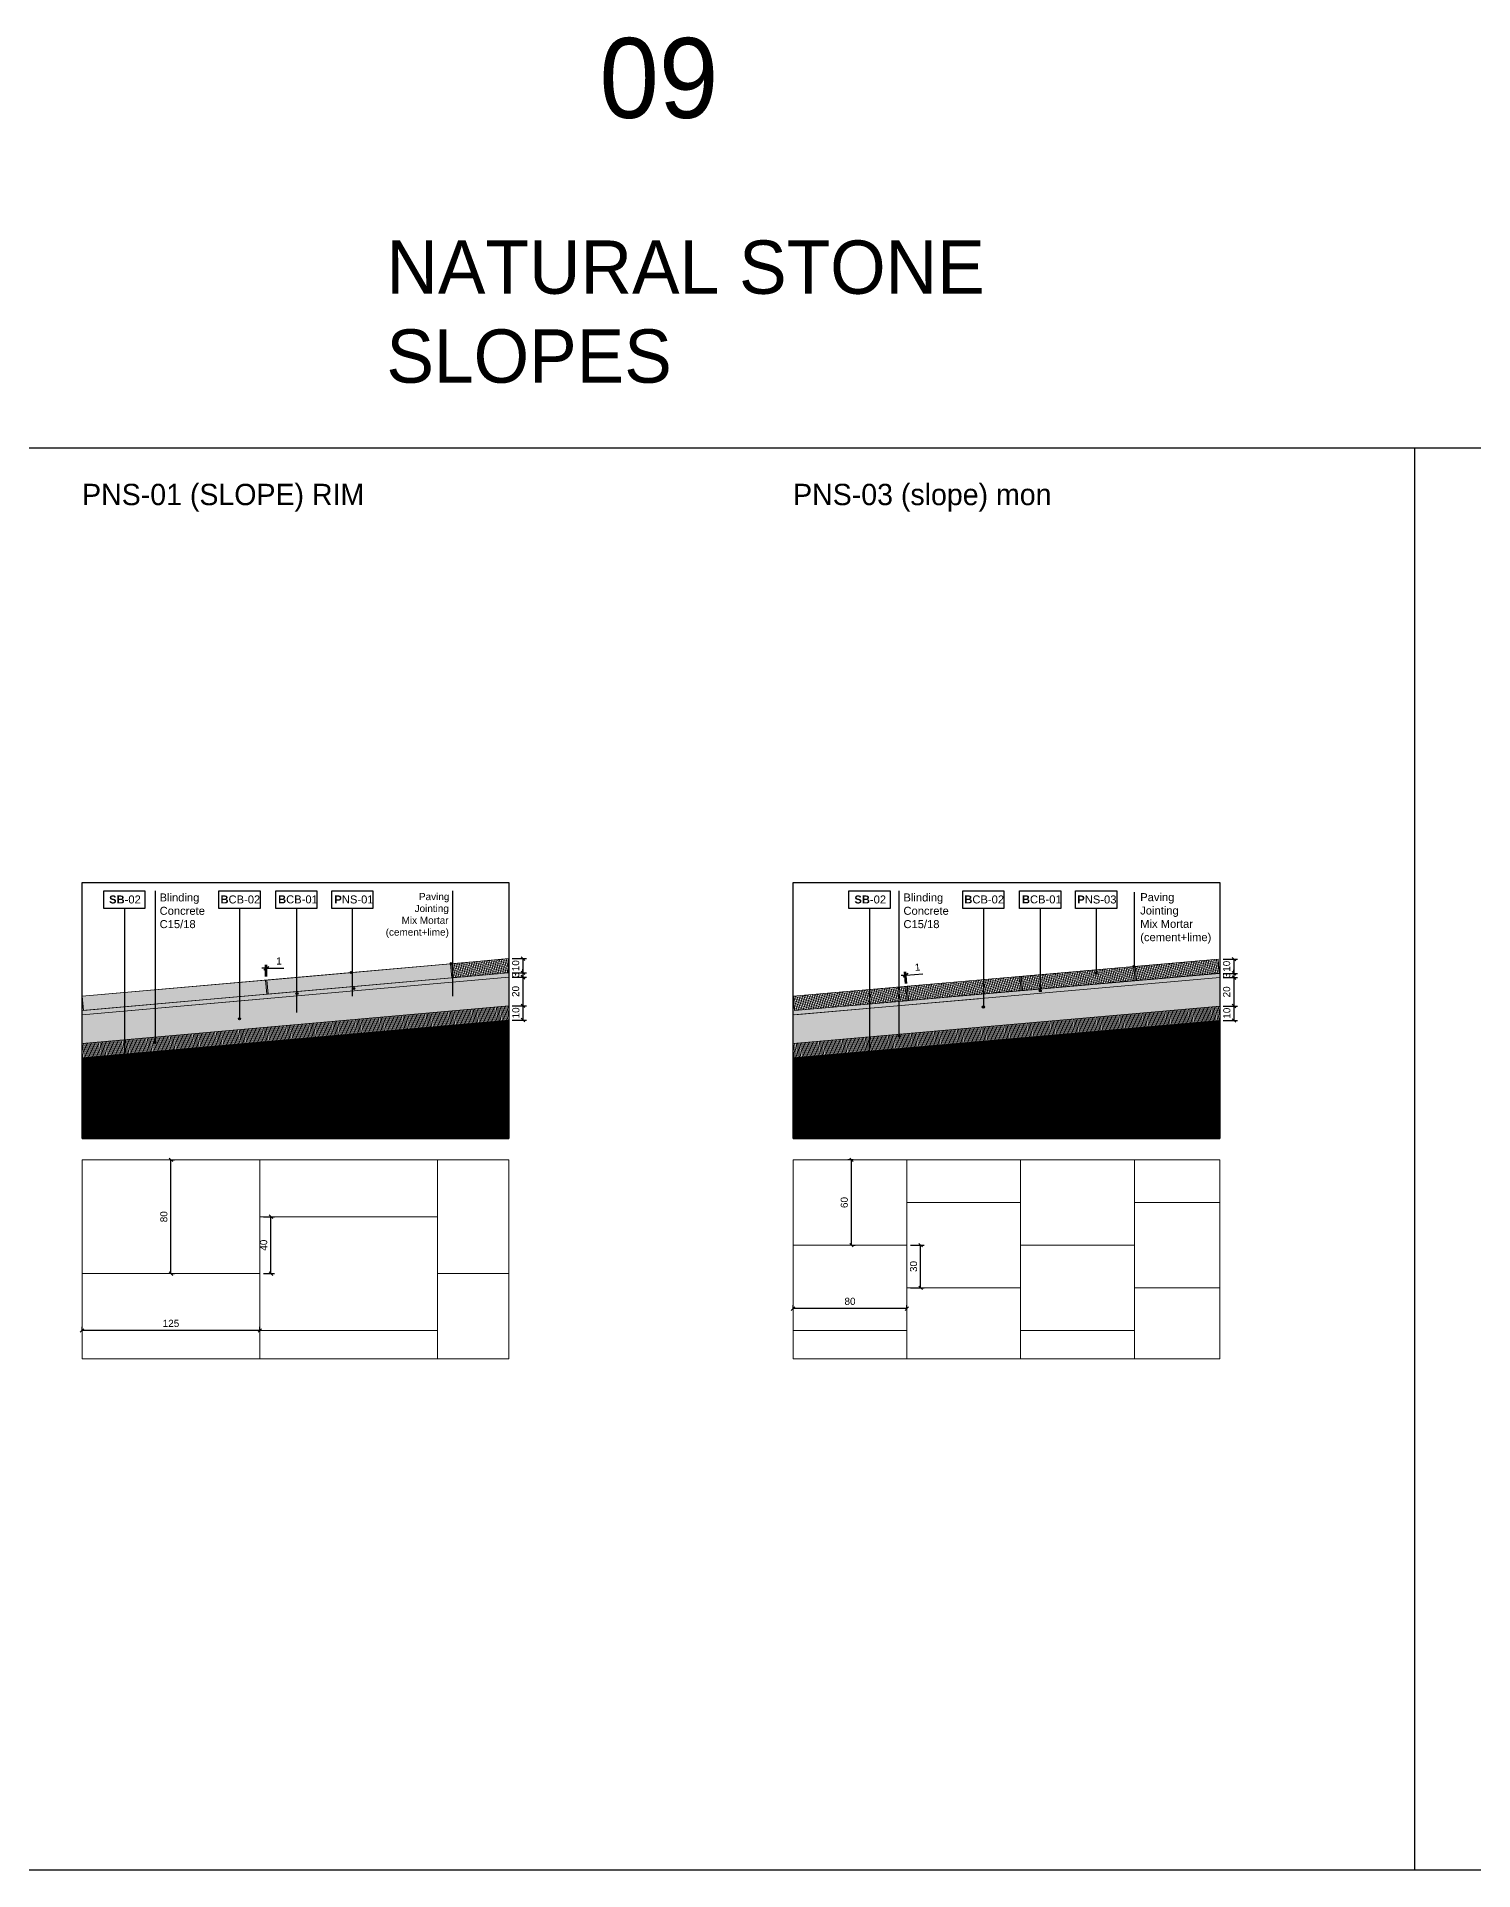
# Model space of a CAD drawing. Header units: metres. Extents: x -325 to 301, y -147 to 149.
# Drawn here: x 251.23 to 261.33, y 123.46 to 136.35 of the extents above; entities that cross this region are included whole.
import ezdxf

# ---------------------------------------------------------------- set-up
doc = ezdxf.new("R2010")
doc.units = ezdxf.units.M
doc.layers.get('Defpoints').update_dxf_attribs({"lineweight": 13})
doc.layers.add('-aux', color=50, linetype='Continuous', plot=False)
doc.layers.add('02-L-AUX', color=2, linetype='Continuous', plot=False)
doc.layers.add('0-TX-1_25', color=7, linetype='Continuous', true_color=0x3f4f7f)
doc.layers.add('EIT_3 TR sorra', color=7, linetype='Continuous', true_color=0xd8ceb0)
for name, color, linetype, lineweight, true_color in [('02-L-Joints-Paviment_07_Natural Stone', 7, 'Continuous', 5, 0x998833), ('03-TR-Paviment_08_Natural Stone Bleachers', 7, 'Continuous', 5, 0xafad9d), ('3-TR tot_u', 7, 'Continuous', 5, 0x787878)]:
    doc.layers.add(name, color=color, linetype=linetype, lineweight=lineweight, true_color=true_color)
for name, color, linetype, lineweight in [('1-CM', 7, 'Continuous', 0), ('2-L-secció', 1, 'Continuous', 0), ('3-TR Formigó', 252, 'Continuous', 0), ('3-TR Seleccionat', 44, 'Continuous', 0)]:
    doc.layers.add(name, color=color, linetype=linetype, lineweight=lineweight)
for name, color, linetype in [('A-KEYPLAN_HATCH', 7, 'Continuous'), ('A_TEXT_2', 7, 'Continuous'), ('EIT_0 Llegenda', 7, 'Continuous')]:
    doc.layers.add(name, color=color, linetype=linetype)
doc.styles.get("Standard").update_dxf_attribs({"font": 'arial.ttf'})
doc.styles.add('x-llegenda materials$0$ENGRAVERS', font='TT0586M.TTF')
doc.dimstyles.new('ISO-25', dxfattribs={"dimtxt": 0.1, "dimasz": 0.1, "dimexe": 0.1, "dimexo": 0.1, "dimgap": 0.1, "dimtad": 1, "dimdec": 0, "dimlfac": 100, "dimzin": 9, "dimtxsty": 'Standard', "dimblk": 'OBLIQUE', "dimcen": 0.1, "dimadec": 0, "dimazin": 0, "dimtfac": 1, "dimtdec": 0, "dimtmove": 0, "dimatfit": 3, "dimldrblk": 'OBLIQUE', "dimfxl": 1, "dimarcsym": 0})

# ---------------------------------------------------------------- blocks, each defined once
blk = doc.blocks.new('_Oblique')
at = {"color": 0, "lineweight": -2}
blk.add_line((-0.5, -0.5), (0.5, 0.5), dxfattribs=at)
blk = doc.blocks.new('*D740')
at = {"layer": '0-TX-1_25', "color": 0, "lineweight": -2, "transparency": 16777216}
for p, q in [((252.174, 128.452), (252.199, 128.452)), ((252.174, 127.652), (252.174, 128.452)), ((252.174, 127.652), (252.199, 127.652))]:
    blk.add_line(p, q, dxfattribs=at)
at = {"layer": 'Defpoints', "color": 0, "transparency": 16777216}
for p in [(252.174, 128.452), (252.174, 128.452), (252.174, 127.652)]:
    blk.add_point(p, dxfattribs=at)
at = {"layer": '0-TX-1_25', "color": 0, "lineweight": -2, "transparency": 16777216, "xscale": 0.025, "yscale": 0.025, "zscale": 0.025}
for p, rotation in [((252.174, 128.452), 90), ((252.174, 127.652), 270)]:
    blk.add_blockref('_Oblique', p, dxfattribs=dict(at, rotation=rotation))
at = {"layer": '0-TX-1_25', "color": 0, "transparency": 16777216, "insert": (252.124, 128.052), "char_height": 0.05, "attachment_point": 5, "rotation": 90}
blk.add_mtext('80', dxfattribs=at)
blk = doc.blocks.new('*D741')
at = {"layer": '0-TX-1_25', "color": 0, "lineweight": -2, "transparency": 16777216}
for p, q in [((251.549, 127.252), (251.549, 127.277)), ((252.799, 127.252), (251.549, 127.252)), ((252.799, 127.252), (252.799, 127.277))]:
    blk.add_line(p, q, dxfattribs=at)
at = {"layer": 'Defpoints', "color": 0, "transparency": 16777216}
for p in [(251.549, 127.252), (251.549, 127.252), (252.799, 127.252)]:
    blk.add_point(p, dxfattribs=at)
at = {"layer": '0-TX-1_25', "color": 0, "lineweight": -2, "transparency": 16777216, "xscale": 0.025, "yscale": 0.025, "zscale": 0.025, "rotation": 180}
blk.add_blockref('_Oblique', (251.549, 127.252), dxfattribs=at)
at = {"layer": '0-TX-1_25', "color": 0, "lineweight": -2, "transparency": 16777216, "xscale": 0.025, "yscale": 0.025, "zscale": 0.025}
blk.add_blockref('_Oblique', (252.799, 127.252), dxfattribs=at)
at = {"layer": '0-TX-1_25', "color": 0, "transparency": 16777216, "insert": (252.174, 127.302), "char_height": 0.05, "attachment_point": 5}
blk.add_mtext('125', dxfattribs=at)
blk = doc.blocks.new('*D742')
at = {"layer": '0-TX-1_25', "color": 0, "lineweight": -2, "transparency": 16777216}
for p, q in [((252.824, 128.052), (252.902, 128.052)), ((252.877, 127.652), (252.877, 128.052)), ((252.824, 127.652), (252.902, 127.652))]:
    blk.add_line(p, q, dxfattribs=at)
at = {"layer": 'Defpoints', "color": 0, "transparency": 16777216}
for p in [(252.799, 128.052), (252.877, 128.052), (252.799, 127.652)]:
    blk.add_point(p, dxfattribs=at)
at = {"layer": '0-TX-1_25', "color": 0, "lineweight": -2, "transparency": 16777216, "xscale": 0.025, "yscale": 0.025, "zscale": 0.025}
for p, rotation in [((252.877, 128.052), 90), ((252.877, 127.652), 270)]:
    blk.add_blockref('_Oblique', p, dxfattribs=dict(at, rotation=rotation))
at = {"layer": '0-TX-1_25', "color": 0, "transparency": 16777216, "insert": (252.826, 127.852), "char_height": 0.05, "attachment_point": 5, "rotation": 90}
blk.add_mtext('40', dxfattribs=at)
blk = doc.blocks.new('hatch keyplan 2')
at = {"layer": 'A-KEYPLAN_HATCH'}
blk.add_lwpolyline([(0, 0.00548), (0.01287, 0.00548), (0.01287, 0), (0, 0)], close=True, dxfattribs=at)
blk = doc.blocks.new('hatch keyplan')
at = {"layer": 'A-KEYPLAN_HATCH'}
blk.add_blockref('hatch keyplan 2', (1.43058, 0.85215), dxfattribs=at)
blk = doc.blocks.new('PNS03')
at = {"layer": 'A-KEYPLAN_HATCH'}
blk.add_blockref('hatch keyplan', (-1.43058, -0.85215), dxfattribs=at)
at = {"layer": 'A_TEXT_2', "insert": (-0.0008, 0.00408), "char_height": 0.0025, "attachment_point": 1}
blk.add_mtext_dynamic_manual_height_columns('\\pi0.00137;{\\fArial|b1|i0|c0|p34;P}NS-03', width=0.0145619, gutter_width=0.015, heights=[0], dxfattribs=at)
blk = doc.blocks.new('*D753')
at = {"layer": '0-TX-1_25', "color": 0, "lineweight": -2, "transparency": 16777216}
for p, q in [((259.574, 129.863), (259.674, 129.863)), ((259.649, 129.863), (259.649, 129.763)), ((259.574, 129.763), (259.674, 129.763))]:
    blk.add_line(p, q, dxfattribs=at)
at = {"layer": 'Defpoints', "color": 0, "transparency": 16777216}
for p in [(259.549, 129.863), (259.549, 129.763), (259.649, 129.763)]:
    blk.add_point(p, dxfattribs=at)
at = {"layer": '0-TX-1_25', "color": 0, "lineweight": -2, "transparency": 16777216, "xscale": 0.025, "yscale": 0.025, "zscale": 0.025}
for p, rotation in [((259.649, 129.863), 90), ((259.649, 129.763), 270)]:
    blk.add_blockref('_Oblique', p, dxfattribs=dict(at, rotation=rotation))
at = {"layer": '0-TX-1_25', "color": 0, "transparency": 16777216, "insert": (259.598, 129.813), "char_height": 0.05, "attachment_point": 5, "rotation": 90}
blk.add_mtext('10', dxfattribs=at)
blk = doc.blocks.new('*D754')
at = {"layer": '0-TX-1_25', "color": 0, "lineweight": -2, "transparency": 16777216}
for p, q in [((259.574, 129.733), (259.674, 129.733)), ((259.649, 129.733), (259.649, 129.533)), ((259.574, 129.533), (259.674, 129.533))]:
    blk.add_line(p, q, dxfattribs=at)
at = {"layer": 'Defpoints', "color": 0, "transparency": 16777216}
for p in [(259.549, 129.733), (259.549, 129.533), (259.649, 129.533)]:
    blk.add_point(p, dxfattribs=at)
at = {"layer": '0-TX-1_25', "color": 0, "lineweight": -2, "transparency": 16777216, "xscale": 0.025, "yscale": 0.025, "zscale": 0.025}
for p, rotation in [((259.649, 129.733), 90), ((259.649, 129.533), 270)]:
    blk.add_blockref('_Oblique', p, dxfattribs=dict(at, rotation=rotation))
at = {"layer": '0-TX-1_25', "color": 0, "transparency": 16777216, "insert": (259.598, 129.633), "char_height": 0.05, "attachment_point": 5, "rotation": 90}
blk.add_mtext('20', dxfattribs=at)
blk = doc.blocks.new('*D755')
at = {"layer": '0-TX-1_25', "color": 0, "lineweight": -2, "transparency": 16777216}
for p, q in [((259.574, 129.763), (259.674, 129.763)), ((259.574, 129.733), (259.674, 129.733)), ((259.649, 129.763), (259.649, 129.788)), ((259.649, 129.763), (259.649, 129.733)), ((259.649, 129.733), (259.649, 129.708))]:
    blk.add_line(p, q, dxfattribs=at)
at = {"layer": 'Defpoints', "color": 0, "transparency": 16777216}
for p in [(259.549, 129.763), (259.549, 129.733), (259.649, 129.733)]:
    blk.add_point(p, dxfattribs=at)
at = {"layer": '0-TX-1_25', "color": 0, "lineweight": -2, "transparency": 16777216, "xscale": 0.025, "yscale": 0.025, "zscale": 0.025}
for p, rotation in [((259.649, 129.763), 270), ((259.649, 129.733), 90)]:
    blk.add_blockref('_Oblique', p, dxfattribs=dict(at, rotation=rotation))
at = {"layer": '0-TX-1_25', "color": 0, "transparency": 16777216, "insert": (259.598, 129.748), "char_height": 0.05, "attachment_point": 5, "rotation": 90}
blk.add_mtext('3', dxfattribs=at)
blk = doc.blocks.new('SB-02')
at = {"layer": 'A-KEYPLAN_HATCH'}
blk.add_blockref('hatch keyplan', (-1.43058, -0.85215), dxfattribs=at)
at = {"layer": 'A_TEXT_2', "insert": (-0.0008, 0.00408), "char_height": 0.0025, "attachment_point": 1}
blk.add_mtext_dynamic_manual_height_columns('\\pi0.00249;{\\fArial|b1|i0|c0|p34;SB}-02', width=0.0145619, gutter_width=0.015, heights=[0], dxfattribs=at)
blk = doc.blocks.new('B-CB01')
at = {"layer": 'A-KEYPLAN_HATCH'}
blk.add_blockref('hatch keyplan', (-1.43058, -0.85215), dxfattribs=at)
at = {"layer": 'A_TEXT_2', "insert": (-0.0008, 0.00411), "char_height": 0.0025, "attachment_point": 1}
blk.add_mtext_dynamic_manual_height_columns('\\pi0.00152;{\\fArial|b1|i0|c0|p34;B}CB-01', width=0.0145619, gutter_width=0.015, heights=[0], dxfattribs=at)
blk = doc.blocks.new('B-CB02')
at = {"layer": 'A-KEYPLAN_HATCH'}
blk.add_blockref('hatch keyplan', (-1.43058, -0.85215), dxfattribs=at)
at = {"layer": 'A_TEXT_2', "insert": (-0.0008, 0.00409), "char_height": 0.0025, "attachment_point": 1}
blk.add_mtext_dynamic_manual_height_columns('\\pi0.00129;{\\fArial|b1|i0|c0|p34;B}CB-02', width=0.0145619, gutter_width=0.015, heights=[0], dxfattribs=at)
blk = doc.blocks.new('POINT')
at = {"layer": '0-TX-1_25'}
h = blk.add_hatch(dxfattribs=at)
h.set_pattern_fill('ANGLE', color=256)
h.set_pattern_definition([(0, (-83.747, -12.726), (0, 6.985), [5.08, -1.905]), (90, (-83.747, -12.726), (-6.985, 4e-16), [5.08, -1.905])])
edge = h.paths.add_edge_path()
edge.add_arc((0, 0), 0.0075, 0, 360)
h = blk.add_hatch(color=256, dxfattribs=at)
h.dxf.hatch_style = 1
edge = h.paths.add_edge_path()
edge.add_arc((0, 0), 0.0075, 0, 360)
blk.add_circle((0, 0), 0.0075, dxfattribs=at)
blk = doc.blocks.new('*D756')
at = {"layer": '0-TX-1_25', "color": 0, "lineweight": -2, "transparency": 16777216}
for p, q in [((256.972, 128.452), (256.935, 128.452)), ((256.96, 127.852), (256.96, 128.452)), ((256.96, 127.852), (256.985, 127.852))]:
    blk.add_line(p, q, dxfattribs=at)
at = {"layer": 'Defpoints', "color": 0, "transparency": 16777216}
for p in [(256.96, 128.452), (256.997, 128.452), (256.96, 127.852)]:
    blk.add_point(p, dxfattribs=at)
at = {"layer": '0-TX-1_25', "color": 0, "lineweight": -2, "transparency": 16777216, "xscale": 0.025, "yscale": 0.025, "zscale": 0.025}
for p, rotation in [((256.96, 128.452), 90), ((256.96, 127.852), 270)]:
    blk.add_blockref('_Oblique', p, dxfattribs=dict(at, rotation=rotation))
at = {"layer": '0-TX-1_25', "color": 0, "transparency": 16777216, "insert": (256.909, 128.152), "char_height": 0.05, "attachment_point": 5, "rotation": 90}
blk.add_mtext('60', dxfattribs=at)
blk = doc.blocks.new('*D757')
at = {"layer": '0-TX-1_25', "color": 0, "lineweight": -2, "transparency": 16777216}
for p, q in [((256.549, 127.406), (256.549, 127.431)), ((257.349, 127.406), (256.549, 127.406)), ((257.349, 127.406), (257.349, 127.431))]:
    blk.add_line(p, q, dxfattribs=at)
at = {"layer": 'Defpoints', "color": 0, "transparency": 16777216}
for p in [(256.549, 127.406), (256.549, 127.406), (257.349, 127.406)]:
    blk.add_point(p, dxfattribs=at)
at = {"layer": '0-TX-1_25', "color": 0, "lineweight": -2, "transparency": 16777216, "xscale": 0.025, "yscale": 0.025, "zscale": 0.025, "rotation": 180}
blk.add_blockref('_Oblique', (256.549, 127.406), dxfattribs=at)
at = {"layer": '0-TX-1_25', "color": 0, "lineweight": -2, "transparency": 16777216, "xscale": 0.025, "yscale": 0.025, "zscale": 0.025}
blk.add_blockref('_Oblique', (257.349, 127.406), dxfattribs=at)
at = {"layer": '0-TX-1_25', "color": 0, "transparency": 16777216, "insert": (256.949, 127.457), "char_height": 0.05, "attachment_point": 5}
blk.add_mtext('80', dxfattribs=at)
blk = doc.blocks.new('*D758')
at = {"layer": '0-TX-1_25', "color": 0, "lineweight": -2, "transparency": 16777216}
for p, q in [((257.374, 127.852), (257.471, 127.852)), ((257.446, 127.552), (257.446, 127.852)), ((257.374, 127.552), (257.471, 127.552))]:
    blk.add_line(p, q, dxfattribs=at)
at = {"layer": 'Defpoints', "color": 0, "transparency": 16777216}
for p in [(257.349, 127.852), (257.446, 127.852), (257.349, 127.552)]:
    blk.add_point(p, dxfattribs=at)
at = {"layer": '0-TX-1_25', "color": 0, "lineweight": -2, "transparency": 16777216, "xscale": 0.025, "yscale": 0.025, "zscale": 0.025}
for p, rotation in [((257.446, 127.852), 90), ((257.446, 127.552), 270)]:
    blk.add_blockref('_Oblique', p, dxfattribs=dict(at, rotation=rotation))
at = {"layer": '0-TX-1_25', "color": 0, "transparency": 16777216, "insert": (257.396, 127.702), "char_height": 0.05, "attachment_point": 5, "rotation": 90}
blk.add_mtext('30', dxfattribs=at)
blk = doc.blocks.new('*D759')
at = {"layer": '0-TX-1_25', "color": 0, "lineweight": -2, "transparency": 16777216}
for p, q in [((257.334, 129.749), (257.309, 129.747)), ((257.339, 129.691), (257.332, 129.774)), ((257.334, 129.749), (257.344, 129.75)), ((257.349, 129.692), (257.342, 129.775)), ((257.344, 129.75), (257.462, 129.76))]:
    blk.add_line(p, q, dxfattribs=at)
at = {"layer": 'Defpoints', "color": 0, "transparency": 16777216}
for p in [(257.344, 129.75), (257.341, 129.666), (257.351, 129.667)]:
    blk.add_point(p, dxfattribs=at)
at = {"layer": '0-TX-1_25', "color": 0, "lineweight": -2, "transparency": 16777216, "xscale": 0.025, "yscale": 0.025, "zscale": 0.025}
for p, rotation in [((257.334, 129.749), 4.999999999999982), ((257.344, 129.75), 185)]:
    blk.add_blockref('_Oblique', p, dxfattribs=dict(at, rotation=rotation))
at = {"layer": '0-TX-1_25', "color": 0, "transparency": 16777216, "insert": (257.424, 129.807), "char_height": 0.05, "attachment_point": 5, "rotation": 5}
blk.add_mtext('1', dxfattribs=at)
blk = doc.blocks.new('*D2774')
at = {"layer": '0-TX-1_25', "color": 0, "lineweight": -2, "transparency": 16777216}
for p, q in [((254.574, 129.867), (254.674, 129.867)), ((254.649, 129.867), (254.649, 129.767)), ((254.574, 129.767), (254.674, 129.767))]:
    blk.add_line(p, q, dxfattribs=at)
at = {"layer": 'Defpoints', "color": 0, "transparency": 16777216}
for p in [(254.549, 129.867), (254.549, 129.767), (254.649, 129.767)]:
    blk.add_point(p, dxfattribs=at)
at = {"layer": '0-TX-1_25', "color": 0, "lineweight": -2, "transparency": 16777216, "xscale": 0.025, "yscale": 0.025, "zscale": 0.025}
for p, rotation in [((254.649, 129.867), 90), ((254.649, 129.767), 270)]:
    blk.add_blockref('_Oblique', p, dxfattribs=dict(at, rotation=rotation))
at = {"layer": '0-TX-1_25', "color": 0, "transparency": 16777216, "insert": (254.598, 129.817), "char_height": 0.05, "attachment_point": 5, "rotation": 90}
blk.add_mtext('10', dxfattribs=at)
blk = doc.blocks.new('*D2775')
at = {"layer": '0-TX-1_25', "color": 0, "lineweight": -2, "transparency": 16777216}
for p, q in [((254.574, 129.767), (254.674, 129.767)), ((254.574, 129.737), (254.674, 129.737)), ((254.649, 129.767), (254.649, 129.792)), ((254.649, 129.767), (254.649, 129.737)), ((254.649, 129.737), (254.649, 129.712))]:
    blk.add_line(p, q, dxfattribs=at)
at = {"layer": 'Defpoints', "color": 0, "transparency": 16777216}
for p in [(254.549, 129.767), (254.549, 129.737), (254.649, 129.737)]:
    blk.add_point(p, dxfattribs=at)
at = {"layer": '0-TX-1_25', "color": 0, "lineweight": -2, "transparency": 16777216, "xscale": 0.025, "yscale": 0.025, "zscale": 0.025}
for p, rotation in [((254.649, 129.767), 270), ((254.649, 129.737), 90)]:
    blk.add_blockref('_Oblique', p, dxfattribs=dict(at, rotation=rotation))
at = {"layer": '0-TX-1_25', "color": 0, "transparency": 16777216, "insert": (254.598, 129.752), "char_height": 0.05, "attachment_point": 5, "rotation": 90}
blk.add_mtext('3', dxfattribs=at)
blk = doc.blocks.new('*D2776')
at = {"layer": '0-TX-1_25', "color": 0, "lineweight": -2, "transparency": 16777216}
for p, q in [((252.839, 129.741), (252.839, 129.824)), ((252.849, 129.742), (252.849, 129.824)), ((252.839, 129.799), (252.814, 129.799)), ((252.839, 129.799), (252.849, 129.799)), ((252.849, 129.799), (252.967, 129.799))]:
    blk.add_line(p, q, dxfattribs=at)
at = {"layer": 'Defpoints', "color": 0, "transparency": 16777216}
for p in [(252.839, 129.716), (252.849, 129.799), (252.849, 129.717)]:
    blk.add_point(p, dxfattribs=at)
at = {"layer": '0-TX-1_25', "color": 0, "lineweight": -2, "transparency": 16777216, "xscale": 0.025, "yscale": 0.025, "zscale": 0.025}
blk.add_blockref('_Oblique', (252.839, 129.799), dxfattribs=at)
at = {"layer": '0-TX-1_25', "color": 0, "lineweight": -2, "transparency": 16777216, "xscale": 0.025, "yscale": 0.025, "zscale": 0.025, "rotation": 180}
blk.add_blockref('_Oblique', (252.849, 129.799), dxfattribs=at)
at = {"layer": '0-TX-1_25', "color": 0, "transparency": 16777216, "insert": (252.933, 129.85), "char_height": 0.05, "attachment_point": 5}
blk.add_mtext('1', dxfattribs=at)
blk = doc.blocks.new('*D2829')
at = {"layer": '0-TX-1_25', "color": 0, "lineweight": -2, "transparency": 16777216}
for p, q in [((254.574, 129.736), (254.674, 129.736)), ((254.649, 129.736), (254.649, 129.535)), ((254.574, 129.535), (254.674, 129.535))]:
    blk.add_line(p, q, dxfattribs=at)
at = {"layer": 'Defpoints', "color": 0, "transparency": 16777216}
for p in [(254.549, 129.736), (254.549, 129.535), (254.649, 129.535)]:
    blk.add_point(p, dxfattribs=at)
at = {"layer": '0-TX-1_25', "color": 0, "lineweight": -2, "transparency": 16777216, "xscale": 0.025, "yscale": 0.025, "zscale": 0.025}
for p, rotation in [((254.649, 129.736), 90), ((254.649, 129.535), 270)]:
    blk.add_blockref('_Oblique', p, dxfattribs=dict(at, rotation=rotation))
at = {"layer": '0-TX-1_25', "color": 0, "transparency": 16777216, "insert": (254.598, 129.636), "char_height": 0.05, "attachment_point": 5, "rotation": 90}
blk.add_mtext('20', dxfattribs=at)
blk = doc.blocks.new('*D2830')
at = {"layer": '0-TX-1_25', "color": 0, "lineweight": -2, "transparency": 16777216}
for p, q in [((259.574, 129.533), (259.674, 129.533)), ((259.649, 129.533), (259.649, 129.432)), ((259.574, 129.432), (259.674, 129.432))]:
    blk.add_line(p, q, dxfattribs=at)
at = {"layer": 'Defpoints', "color": 0, "transparency": 16777216}
for p in [(259.549, 129.533), (259.549, 129.432), (259.649, 129.432)]:
    blk.add_point(p, dxfattribs=at)
at = {"layer": '0-TX-1_25', "color": 0, "lineweight": -2, "transparency": 16777216, "xscale": 0.025, "yscale": 0.025, "zscale": 0.025}
for p, rotation in [((259.649, 129.533), 90), ((259.649, 129.432), 270)]:
    blk.add_blockref('_Oblique', p, dxfattribs=dict(at, rotation=rotation))
at = {"layer": '0-TX-1_25', "color": 0, "transparency": 16777216, "insert": (259.599, 129.483), "char_height": 0.05, "attachment_point": 5, "rotation": 90}
blk.add_mtext('10', dxfattribs=at)
blk = doc.blocks.new('*D2831')
at = {"layer": '0-TX-1_25', "color": 0, "lineweight": -2, "transparency": 16777216}
for p, q in [((254.574, 129.535), (254.674, 129.535)), ((254.649, 129.535), (254.649, 129.435)), ((254.574, 129.435), (254.674, 129.435))]:
    blk.add_line(p, q, dxfattribs=at)
at = {"layer": 'Defpoints', "color": 0, "transparency": 16777216}
for p in [(254.549, 129.535), (254.549, 129.435), (254.649, 129.435)]:
    blk.add_point(p, dxfattribs=at)
at = {"layer": '0-TX-1_25', "color": 0, "lineweight": -2, "transparency": 16777216, "xscale": 0.025, "yscale": 0.025, "zscale": 0.025}
for p, rotation in [((254.649, 129.535), 90), ((254.649, 129.435), 270)]:
    blk.add_blockref('_Oblique', p, dxfattribs=dict(at, rotation=rotation))
at = {"layer": '0-TX-1_25', "color": 0, "transparency": 16777216, "insert": (254.599, 129.485), "char_height": 0.05, "attachment_point": 5, "rotation": 90}
blk.add_mtext('10', dxfattribs=at)

msp = doc.modelspace()

# ---------------------------------------------------------------- hatches: boundary and pattern name
at = {"layer": '03-TR-Paviment_08_Natural Stone Bleachers'}
h = msp.add_hatch(dxfattribs=at)
h.set_pattern_fill('DASH', color=256, scale=0.002611, angle=238.0482, style=0, double=1)
h.set_pattern_definition([(238.0481738, (3.8461335, -23.841399), (0.00264671406, -0.01142036133), [0.00828944353, -0.00828944353])])
h.paths.add_polyline_path([(254.148, 129.731), (254.139, 129.831), (252.849, 129.716), (252.858, 129.617)])
h = msp.add_hatch(dxfattribs=at)
h.set_pattern_fill('DASH', color=256, scale=0.002611, angle=238.0482, style=0, double=1)
h.set_pattern_definition([(238.0481738, (5.1460705, -23.726568), (0.00264671406, -0.01142036133), [0.00828944353, -0.00828944353])])
h.paths.add_polyline_path([(254.549, 129.867), (254.149, 129.831), (254.158, 129.732), (254.546, 129.766)])
h = msp.add_hatch(dxfattribs=at)
h.set_pattern_fill('DASH', color=256, scale=0.002611, angle=238, style=0, double=1)
h.set_pattern_definition([(238, (9.822984, -23.536336), (0.002637111, -0.01142258263), [0.00828944353, -0.00828944353])])
h.paths.add_polyline_path([(259.546, 129.764), (259.538, 129.863), (258.955, 129.812), (258.964, 129.712)])
h = msp.add_hatch(dxfattribs=at)
h.set_pattern_fill('DASH', color=256, scale=0.002611, angle=238.0482, style=0, double=1)
h.set_pattern_definition([(238.0481738, (2.5461955, -23.95623), (0.00264671406, -0.01142036133), [0.00828944353, -0.00828944353])])
h.paths.add_polyline_path([(252.848, 129.616), (252.839, 129.716), (251.549, 129.602), (251.558, 129.502)])
h = msp.add_hatch(dxfattribs=at)
h.set_pattern_fill('DASH', color=256, scale=0.002611, angle=238, style=0, double=1)
h.set_pattern_definition([(238, (8.21911, -23.676656), (0.002637111, -0.01142258263), [0.00828944353, -0.00828944353])])
h.paths.add_polyline_path([(258.152, 129.642), (258.143, 129.741), (257.351, 129.672), (257.36, 129.572)])
h = msp.add_hatch(dxfattribs=at)
h.set_pattern_fill('DASH', color=256, scale=0.002611, angle=238, style=0, double=1)
h.set_pattern_definition([(238, (9.021047, -23.606496), (0.002637111, -0.01142258263), [0.00828944353, -0.00828944353])])
h.paths.add_polyline_path([(258.954, 129.712), (258.945, 129.811), (258.153, 129.742), (258.162, 129.642)])
h = msp.add_hatch(dxfattribs=at)
h.set_pattern_fill('DASH', color=256, scale=0.002611, angle=238, style=0, double=1)
h.set_pattern_definition([(238, (7.4171734, -23.746817), (0.002637111, -0.01142258263), [0.00828944353, -0.00828944353])])
h.paths.add_polyline_path([(257.35, 129.571), (257.341, 129.671), (256.549, 129.602), (256.558, 129.502)])
at = {"layer": '3-TR Formigó'}
h = msp.add_hatch(dxfattribs=at)
h.set_pattern_fill('ANSI31', color=256, scale=0.003, angle=234.1752)
h.set_pattern_definition([(279.175244, (42.337417, 85.15127), (0.00940313004, 0.0015188056), [])])
h.paths.add_polyline_path([(254.549, 129.435), (254.549, 129.535), (251.549, 129.27), (251.549, 129.17)])
h = msp.add_hatch(dxfattribs=at)
h.set_pattern_fill('ANSI31', color=256, scale=0.003, angle=234.1752)
h.set_pattern_definition([(279.175244, (47.337417, 85.101111), (0.00940313004, 0.0015188056), [])])
h.paths.add_polyline_path([(259.549, 129.432), (259.549, 129.533), (256.549, 129.27), (256.549, 129.17)])
at = {"layer": '3-TR Seleccionat'}
h = msp.add_hatch(dxfattribs=at)
h.set_pattern_fill('ANSI31', color=256, scale=0.002, angle=225, style=0)
h.set_pattern_definition([(270, (80, -1.45), (0.00635, -1e-18), [])])
h.paths.add_polyline_path([(251.549, 128.602), (254.549, 128.602), (254.549, 129.435), (252.613, 129.264), (251.549, 129.17)])
h = msp.add_hatch(dxfattribs=at)
h.set_pattern_fill('ANSI31', color=256, scale=0.002, angle=225, style=0)
h.set_pattern_definition([(270, (85, -1.45), (0.00635, -1e-18), [])])
h.paths.add_polyline_path([(256.549, 128.602), (259.549, 128.602), (259.549, 129.432), (256.549, 129.17)])
at = {"layer": '3-TR tot_u'}
h = msp.add_hatch(dxfattribs=at)
h.set_pattern_fill('AR-CONC', color=256, scale=0.0002, angle=95.2664)
h.set_pattern_definition([(145.266414, (223.278454, 58.96987), (-0.000170073, 0.036575721), [0.00381, -0.04191]), (90.266414, (223.278454, 58.96987), (-0.03740309, -0.010526232), [0.003048, -0.033528117]), (195.71786, (223.27844, 58.972917), (-0.03757316, 0.026049489), [0.003238002, -0.035618049]), (141.450614, (223.268337, 58.968937), (0.00339667, 0.054758732), [0.005715, -0.062865]), (191.90197, (223.26862, 58.9735), (-0.05363445, 0.0427383), [0.004857005, -0.05342712]), (86.450565, (223.268337, 58.968937), (-0.05363445, 0.0427383), [0.004571993, -0.050291946]), (116.266414, (223.2704, 58.974228), (0.017583458, 0.032072197), [0.00381, -0.04191]), (61.266414, (223.2704, 58.97423), (-0.037816613, 0.00892702), [0.003048, -0.033528]), (166.71786, (223.271865, 58.9769), (-0.020233155, 0.040999216), [0.003238002, -0.035617988]), (132.766414, (223.278454, 58.969869), (-0.0168963195, -0.0009370959), [0, -0.0331216, 0, -0.034036, 0, -0.033655]), (102.766414, (223.278454, 58.96987), (-0.02117817, 0.011468466), [0, -0.0194056, 0, -0.0323596, 0, -0.012827]), (62.766414, (223.279494, 58.958589), (-0.0013481758, 0.0271088093), [0, -0.0127, 0, -0.039624, 0, -0.052578]), (52.766414, (223.27996, 58.95353), (-0.007783095, 0.029034012), [0, -0.01651, 0, -0.0263144, 0, -0.037338])])
h.paths.add_polyline_path([(254.549, 129.533), (254.549, 129.682), (254.549, 129.736), (251.549, 129.471), (251.549, 129.27), (251.586, 129.274)])
h = msp.add_hatch(dxfattribs=at)
h.set_pattern_fill('AR-CONC', color=256, scale=0.0002, angle=95.2664)
h.set_pattern_definition([(145.266414, (228.278454, 59.020085), (-0.000170073, 0.036575721), [0.00381, -0.04191]), (90.266414, (228.278454, 59.020085), (-0.03740309, -0.010526232), [0.003048, -0.033528117]), (195.71786, (228.27844, 59.023133), (-0.03757316, 0.026049489), [0.003238002, -0.035618049]), (141.450614, (228.268337, 59.01915), (0.00339667, 0.054758732), [0.005715, -0.062865]), (191.90197, (228.26862, 59.023715), (-0.05363445, 0.0427383), [0.004857005, -0.05342712]), (86.450565, (228.268337, 59.01915), (-0.05363445, 0.0427383), [0.004571993, -0.050291946]), (116.266414, (228.2704, 59.024444), (0.017583458, 0.032072197), [0.00381, -0.04191]), (61.266414, (228.2704, 59.024444), (-0.037816613, 0.00892702), [0.003048, -0.033528]), (166.71786, (228.271865, 59.027117), (-0.020233155, 0.040999216), [0.003238002, -0.035617988]), (132.766414, (228.278454, 59.020085), (-0.0168963195, -0.0009370959), [0, -0.0331216, 0, -0.034036, 0, -0.033655]), (102.766414, (228.278454, 59.020085), (-0.02117817, 0.011468466), [0, -0.0194056, 0, -0.0323596, 0, -0.012827]), (62.766414, (228.279494, 59.008804), (-0.0013481758, 0.0271088093), [0, -0.0127, 0, -0.039624, 0, -0.052578]), (52.766414, (228.27996, 59.003746), (-0.007783095, 0.029034012), [0, -0.01651, 0, -0.0263144, 0, -0.037338])])
h.paths.add_polyline_path([(259.549, 129.533), (259.549, 129.733), (259.549, 129.734), (256.549, 129.471), (256.549, 129.27)])
at = {"layer": 'EIT_3 TR sorra'}
h = msp.add_hatch(dxfattribs=at)
h.set_pattern_fill('ANSI36', color=256, scale=0.001075, angle=4.4629, style=0, double=1)
h.set_pattern_definition([(49.462867, (52.3522488, -19.5565652), (0.001288152175, 0.006757695016), [0.0085328125, -0.0017065625, 0, -0.0017065625])])
h.paths.add_polyline_path([(251.549, 129.501), (252.848, 129.616), (252.839, 129.716), (252.849, 129.716), (252.858, 129.617), (253.959, 129.714), (254.148, 129.731), (254.139, 129.83), (254.149, 129.831), (254.158, 129.732), (254.546, 129.766), (254.549, 129.736), (251.549, 129.472)])
h = msp.add_hatch(dxfattribs=at)
h.set_pattern_fill('ANSI36', color=256, scale=0.001075, angle=4.4147, style=0, double=1)
h.set_pattern_definition([(49.4146932, (57.2269083, -19.3890296), (0.00129383353, 0.00675660956), [0.0085328125, -0.0017065625, 0, -0.0017065625])])
h.paths.add_polyline_path([(256.549, 129.502), (257.35, 129.571), (257.341, 129.671), (257.351, 129.672), (257.36, 129.572), (258.152, 129.642), (258.143, 129.741), (258.153, 129.742), (258.162, 129.642), (258.356, 129.66), (258.366, 129.66), (258.954, 129.712), (258.945, 129.811), (258.955, 129.812), (258.964, 129.713), (259.546, 129.763), (259.549, 129.734), (256.549, 129.471)])

# ---------------------------------------------------------------- linework, layer by layer
at = {"layer": '-aux'}
msp.add_lwpolyline([(160.922, 133.457), (290.922, 133.457), (290.922, 123.457), (160.922, 123.457)], close=True, dxfattribs=at)
for points in [[(260.922, 123.457), (260.922, 133.457)], [(251.549, 128.602), (251.549, 130.402), (254.549, 130.402), (254.549, 128.602)], [(256.549, 128.602), (256.549, 130.402), (259.549, 130.402), (259.549, 128.602)]]:
    msp.add_lwpolyline(points, dxfattribs=at)
at = {"layer": '0-TX-1_25'}
for points in [[(252.062, 130.343), (252.062, 129.277)], [(254.154, 130.343), (254.154, 129.602)], [(257.293, 130.343), (257.293, 129.322)], [(251.846, 130.219), (251.846, 128.94)], [(252.656, 130.219), (252.656, 129.444)], [(253.056, 130.219), (253.056, 129.489)], [(253.449, 130.219), (253.449, 129.602)], [(257.087, 130.219), (257.087, 128.94)], [(257.887, 130.219), (257.887, 129.527)], [(258.287, 130.219), (258.287, 129.633)], [(258.68, 130.219), (258.68, 129.764)], [(258.947, 130.334), (258.947, 129.811)]]:
    msp.add_lwpolyline(points, dxfattribs=at)
at = {"layer": '02-L-AUX'}
for points in [[(251.549, 128.602), (254.549, 128.602)], [(256.549, 128.602), (259.549, 128.602)]]:
    msp.add_lwpolyline(points, dxfattribs=at)
at = {"layer": '02-L-Joints-Paviment_07_Natural Stone'}
for points in [[(252.799, 128.452), (252.799, 127.052)], [(254.049, 128.452), (254.049, 127.052)], [(257.349, 128.452), (257.349, 127.052)], [(258.149, 128.452), (258.149, 127.052)], [(258.949, 128.452), (258.949, 127.052)], [(257.349, 128.152), (258.149, 128.152)], [(258.949, 128.152), (259.549, 128.152)], [(252.799, 128.052), (254.049, 128.052)], [(256.549, 127.852), (257.349, 127.852)], [(258.149, 127.852), (258.949, 127.852)], [(251.549, 127.652), (252.799, 127.652)], [(254.049, 127.652), (254.549, 127.652)], [(257.349, 127.552), (258.149, 127.552)], [(258.949, 127.552), (259.549, 127.552)], [(252.799, 127.252), (254.049, 127.252)], [(256.549, 127.252), (257.349, 127.252)], [(258.149, 127.252), (258.949, 127.252)]]:
    msp.add_lwpolyline(points, dxfattribs=at)
at = {"layer": '1-CM'}
for points in [[(251.549, 129.602), (254.537, 129.866)], [(256.549, 129.602), (259.538, 129.863)], [(251.549, 129.501), (254.546, 129.766)], [(251.549, 129.501), (254.546, 129.766)], [(251.549, 129.471), (254.549, 129.736)], [(256.558, 129.502), (259.546, 129.763)], [(256.56, 129.472), (259.549, 129.734)], [(251.549, 129.501), (252.853, 129.616)], [(251.549, 129.501), (252.853, 129.616)], [(251.549, 129.471), (252.853, 129.586)], [(256.549, 129.471), (257.853, 129.585)], [(256.558, 129.502), (257.853, 129.615)], [(251.549, 129.27), (254.549, 129.535)], [(256.549, 129.27), (259.549, 129.533)], [(251.549, 129.17), (254.549, 129.435)], [(256.549, 129.17), (259.549, 129.432)]]:
    msp.add_lwpolyline(points, dxfattribs=at)
for points in [[(252.858, 129.617), (254.148, 129.731), (254.139, 129.831), (252.849, 129.716)], [(254.158, 129.732), (254.546, 129.766), (254.549, 129.867), (254.149, 129.831)], [(258.964, 129.712), (259.546, 129.764), (259.538, 129.863), (258.955, 129.812)], [(251.558, 129.502), (252.848, 129.616), (252.839, 129.716), (251.549, 129.602)], [(257.36, 129.572), (258.152, 129.642), (258.143, 129.741), (257.351, 129.672)], [(258.162, 129.642), (258.954, 129.712), (258.945, 129.811), (258.153, 129.742)], [(256.558, 129.502), (257.35, 129.571), (257.341, 129.671), (256.549, 129.602)]]:
    msp.add_lwpolyline(points, close=True, dxfattribs=at)
at = {"layer": '2-L-secció'}
for p, q in [((254.549, 129.867), (254.549, 128.602)), ((259.549, 129.863), (259.549, 128.602)), ((251.549, 129.602), (251.549, 128.602)), ((256.549, 129.602), (256.549, 128.602))]:
    msp.add_line(p, q, dxfattribs=at)
msp.add_lwpolyline([(251.549, 128.602), (254.549, 128.602)], dxfattribs=at)
for points in [[(251.549, 128.452), (254.549, 128.452), (254.549, 127.052), (251.549, 127.052)], [(256.549, 128.452), (259.549, 128.452), (259.549, 127.052), (256.549, 127.052)]]:
    msp.add_lwpolyline(points, close=True, dxfattribs=at)

# ---------------------------------------------------------------- block references
at = {"color": 244, "true_color": 0x991b1e, "xscale": 22.49999999999641, "yscale": 22.49999999999641, "zscale": 22.49999999999641}
msp.add_blockref('PNS03', (258.535, 130.219), dxfattribs=at)
at = {"layer": '0-TX-1_25', "xscale": 22.5, "yscale": 22.5, "zscale": 22.5}
for name, p in [('SB-02', (251.701, 130.219)), ('B-CB02', (252.511, 130.219)), ('B-CB01', (252.911, 130.219)), ('SB-02', (256.942, 130.219)), ('B-CB02', (257.742, 130.219)), ('B-CB01', (258.142, 130.219))]:
    msp.add_blockref(name, p, dxfattribs=at)
at = {"layer": '0-TX-1_25'}
for p, rotation in [((254.144, 129.831), 5.048173780190929), ((253.442, 129.769), 5.048173780190929), ((258.68, 129.764), 5), ((253.06, 129.622), 5.048173780190929), ((253.459, 129.657), 5.048173780190929), ((258.287, 129.64), 5), ((257.887, 129.527), 5), ((257.293, 129.322), 5)]:
    msp.add_blockref('POINT', p, dxfattribs=dict(at, rotation=rotation))
for p in [(258.945, 129.811), (252.656, 129.444), (252.062, 129.277), (251.846, 128.94), (257.087, 128.94)]:
    msp.add_blockref('POINT', p, dxfattribs=at)
at = {"layer": 'A-KEYPLAN_HATCH', "xscale": 22.49999999999641, "yscale": 22.49999999999641, "zscale": 22.49999999999641}
msp.add_blockref('hatch keyplan', (221.117, 111.046), dxfattribs=at)

# ---------------------------------------------------------------- texts
at = {"layer": '0-TX-1_25', "char_height": 0.05625, "attachment_point": 1}
for s, width, gutter_width, heights, insert in [('Blinding Concrete\\PC15/18', 0.54527, 12.5, [0.3], (252.094, 130.325)), ('\\pi0.12413;{\\H0.88889x;Paving \\P\\pi0.09343;Jointing \\P\\pi0.00203;Mix Mortar\\P\\pi-0.11004;(cement+lime)}', 0.32764, 0.338, [0], (253.794, 130.328)), ('Blinding Concrete\\PC15/18', 0.4909, 12.5, [0.309], (257.325, 130.325)), ('Paving Jointing Mix Mortar\\P(cement+lime)', 0.38685, 0.338, [0], (258.99, 130.327))]:
    msp.add_mtext_dynamic_manual_height_columns(s, width=width, gutter_width=gutter_width, heights=heights, dxfattribs=dict(at, insert=insert))
at = {"layer": 'A_TEXT_2', "insert": (253.287, 130.311), "char_height": 0.05625, "attachment_point": 1}
msp.add_mtext_dynamic_manual_height_columns('\\pi0.03632;{\\fArial|b1|i0|c0|p34;P}NS-01', width=0.32764, gutter_width=0.337, heights=[0], dxfattribs=at)
at = {"layer": 'EIT_0 Llegenda', "attachment_point": 1, "style": 'x-llegenda materials$0$ENGRAVERS'}
for s, insert, char_height, width in [('09', (255.187, 136.34), 0.5625, 28.81515), ('NATURAL STONE\\PSLOPES', (253.689, 134.916), 0.375, 19.2101), ('PNS-01 (SLOPE) RIM', (251.549, 133.205), 0.15, 19.2101), ('PNS-03 (slope) mon', (256.549, 133.205), 0.15, 19.2101)]:
    msp.add_mtext(s, dxfattribs=dict(at, insert=insert, char_height=char_height, width=width))

# ---------------------------------------------------------------- dimensions: what is measured, and where the dimension line sits
at = {"layer": '0-TX-1_25'}
for base, p1, p2, picture, middle in [((252.849, 129.799), (252.839, 129.716), (252.849, 129.717), '*D2776', (252.933, 129.85)), ((256.549, 127.406), (257.349, 127.406), (256.549, 127.406), '*D757', (256.949, 127.457)), ((251.549, 127.252), (252.799, 127.252), (251.549, 127.252), '*D741', (252.174, 127.302))]:
    dim = msp.add_linear_dim(base=base, p1=p1, p2=p2, dimstyle='ISO-25', override={"dimtxt": 0.05, "dimasz": 0.025, "dimexe": 0.025, "dimexo": 0.025, "dimgap": 0.025, "dimblk1": 'Oblique', "dimblk2": 'Oblique', "dimsah": 1, "dimfxl": 0.1, "dimfxlon": 1, "dimarcsym": 1}, dxfattribs=at)
    dim.commit()
    dim.dimension.update_dxf_attribs({"geometry": picture, "text_midpoint": middle})
for base, p1, p2, picture, middle in [((254.649, 129.767), (254.549, 129.867), (254.549, 129.767), '*D2774', (254.649, 129.817)), ((259.649, 129.763), (259.549, 129.863), (259.549, 129.763), '*D753', (259.649, 129.813)), ((254.649, 129.737), (254.549, 129.767), (254.549, 129.737), '*D2775', (254.649, 129.752)), ((259.649, 129.733), (259.549, 129.763), (259.549, 129.733), '*D755', (259.649, 129.748)), ((254.649, 129.435), (254.549, 129.535), (254.549, 129.435), '*D2831', (254.649, 129.485)), ((259.649, 129.432), (259.549, 129.533), (259.549, 129.432), '*D2830', (259.649, 129.483))]:
    dim = msp.add_linear_dim(base=base, p1=p1, p2=p2, angle=90, dimstyle='ISO-25', override={"dimtxt": 0.05, "dimasz": 0.025, "dimexe": 0.025, "dimexo": 0.025, "dimgap": 0.025, "dimblk1": 'Oblique', "dimblk2": 'Oblique', "dimsah": 1, "dimfxl": 0.1, "dimfxlon": 1, "dimarcsym": 1}, dxfattribs=at)
    dim.commit()
    dim.dimension.update_dxf_attribs({"geometry": picture, "text_midpoint": middle, "dimtype": 160})
for base, p1, p2, angle, picture, middle in [((257.344, 129.75), (257.341, 129.666), (257.351, 129.667), 5, '*D759', (257.424, 129.807)), ((254.649, 129.535), (254.549, 129.736), (254.549, 129.535), 90, '*D2829', (254.598, 129.636)), ((259.649, 129.533), (259.549, 129.733), (259.549, 129.533), 90, '*D754', (259.598, 129.633)), ((252.174, 128.452), (252.174, 127.652), (252.174, 128.452), 90, '*D740', (252.124, 128.052)), ((256.96, 128.452), (256.96, 127.852), (256.997, 128.452), 90, '*D756', (256.909, 128.152)), ((252.877, 128.052), (252.799, 127.652), (252.799, 128.052), 90, '*D742', (252.826, 127.852)), ((257.446, 127.852), (257.349, 127.552), (257.349, 127.852), 90, '*D758', (257.396, 127.702))]:
    dim = msp.add_linear_dim(base=base, p1=p1, p2=p2, angle=angle, dimstyle='ISO-25', override={"dimtxt": 0.05, "dimasz": 0.025, "dimexe": 0.025, "dimexo": 0.025, "dimgap": 0.025, "dimblk1": 'Oblique', "dimblk2": 'Oblique', "dimsah": 1, "dimfxl": 0.1, "dimfxlon": 1, "dimarcsym": 1}, dxfattribs=at)
    dim.commit()
    dim.dimension.update_dxf_attribs({"geometry": picture, "text_midpoint": middle})

doc.saveas('drawing.dxf')
